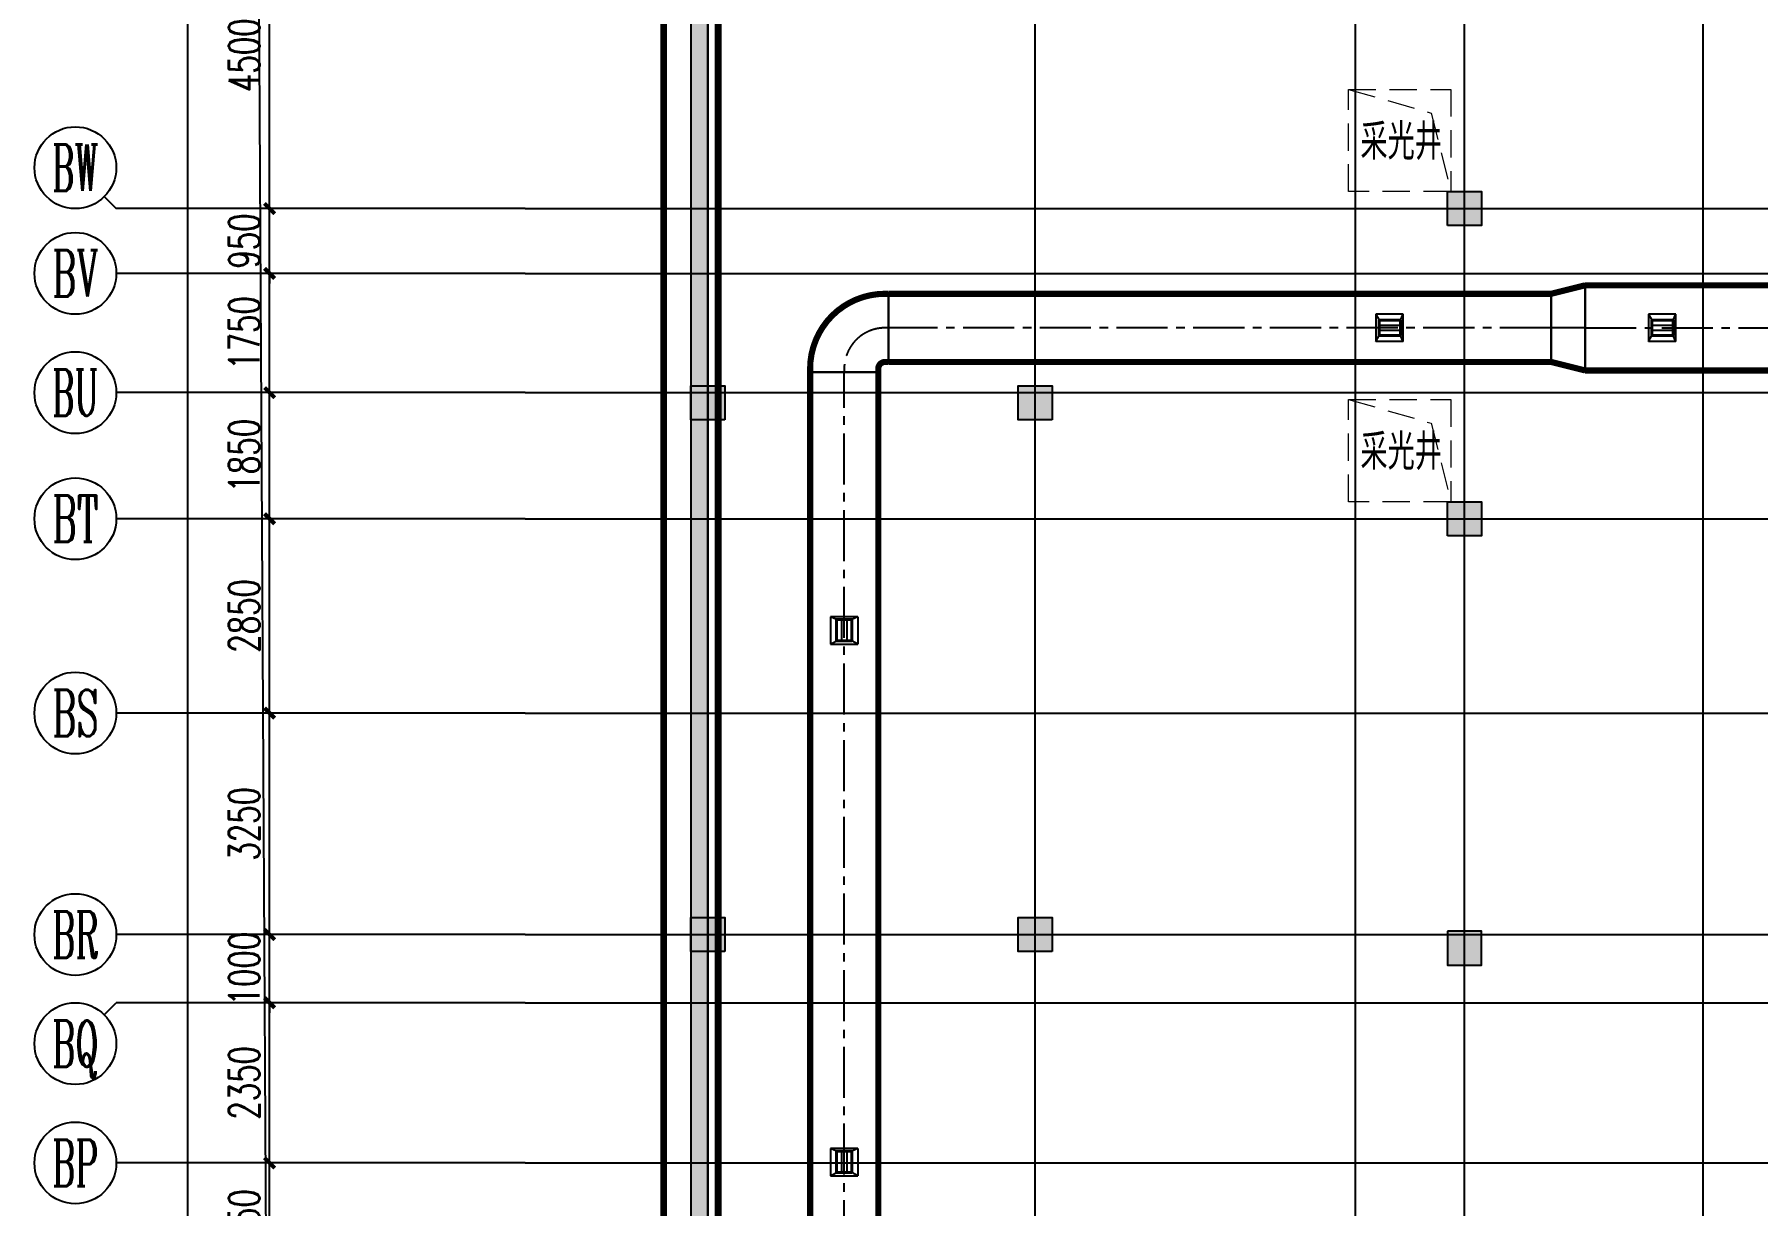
# Model space of a CAD drawing. Extents: x 369444 to 684549, y -549309 to 575337.
# Drawn here: x 370644 to 395924, y 199382 to 216562 of the extents above; entities that cross this region are included whole.
import ezdxf
from ezdxf.enums import TextEntityAlignment as Align

# ---------------------------------------------------------------- set-up
doc = ezdxf.new("R2010")
doc.units = 0
doc.header["$LTSCALE"] = 1000
doc.header["$MEASUREMENT"] = 0
for name, pattern in [('_DASH', [0.6, 0.4, -0.2]), ('CENTER2', [1.125, 0.75, -0.125, 0.125, -0.125]), ('DASH', [0.35, 0.25, -0.1])]:
    doc.linetypes.add(name, pattern=pattern)
doc.layers.add('0-地库顶板开洞', color=211, linetype='Continuous', lineweight=0)
for name, color, linetype in [('AXIS', 3, 'Continuous'), ('AXIS_TEXT', 7, 'Continuous'), ('COLUMN', 9, 'Continuous'), ('DOTE', 1, 'Continuous'), ('DUCT-排烟中心线', 5, 'CENTER2'), ('DUCT-排烟法兰', 4, 'Continuous'), ('DUCT-排烟管', 2, 'Continuous'), ('DUCT-排烟管端线', 4, 'Continuous'), ('HS-A-轮廓线-地下室', 3, 'DASH'), ('PUB_HATCH', 8, 'Continuous'), ('WALL', 9, 'Continuous'), ('二期轮廓线', 8, 'DASH'), ('防火分区线', 7, 'Continuous'), ('风管标注', 3, 'Continuous')]:
    doc.layers.add(name, color=color, linetype=linetype)
doc.layers.add('不要动图层', color=140, linetype='Continuous', plot=False)
doc.styles.add('_TCH_AXIS', font='COMPLEX', dxfattribs={"bigfont": 'GBCBIG'})
doc.styles.add('_TCH_DIM_T3', font='SIMPLEX', dxfattribs={"width": 0.705882, "bigfont": 'GBCBIG'})
doc.styles.add('COMPLEX', font='COMPLEX')
doc.styles.add('HNSJY', font='hnsjy-07.shx', dxfattribs={"width": 0.8, "bigfont": 'hnsjy-hz.shx'})
doc.dimstyles.new('_TCH_ARCH&&150', dxfattribs={"dimtxt": 446.25, "dimasz": 150, "dimexe": 375, "dimexo": 450, "dimgap": 150, "dimtad": 1, "dimdec": 0, "dimzin": 0, "dimdsep": 46, "dimtxsty": '_TCH_DIM_T3', "dimblk": 'ARCHTICK', "dimcen": 0.09, "dimclrt": 7, "dimazin": 2, "dimtfac": 1, "dimtdec": 0, "dimtix": 1, "dimtmove": 2, "dimatfit": 3, "dimfxl": 0, "dimtolj": 1, "dimtzin": 0, "dimarcsym": 0})

# ---------------------------------------------------------------- blocks, each defined once
blk = doc.blocks.new('车库采光井开洞')
at = {"layer": '0-地库顶板开洞', "linetype": '_DASH'}
blk.add_lwpolyline([(38496570620.999992, 3907825764), (38496570620.999992, 3907827264.000001), (38496572120.999992, 3907827263.999998), (38496572120.999992, 3907825763.999999)], close=True, dxfattribs=at)
blk.add_lwpolyline([(38496570620.999992, 3907827264.000001), (38496571833.459846, 3907826915.785513), (38496572120.999992, 3907825763.999999)], dxfattribs=at)
at = {"layer": '0-地库顶板开洞', "linetype": '_DASH', "style": 'HNSJY', "width": 0.8}
blk.add_text('采光井', height=525, dxfattribs=at).set_placement((38496570794.87101, 3907826233.4361))
blk = doc.blocks.new('_ArchTick')
at = {"color": 0, "linetype": 'ByBlock', "const_width": 0.4}
blk.add_lwpolyline([(-0.5, -0.5), (0.5, 0.5)], dxfattribs=at)
blk = doc.blocks.new('*D1007')
at = {"layer": 'AXIS', "color": 0, "lineweight": -2, "transparency": 16777216}
for p, q in [((377394, 200007), (373719, 200007)), ((374094, 198157), (374094, 200007)), ((377394, 198157), (373719, 198157))]:
    blk.add_line(p, q, dxfattribs=at)
at = {"layer": 'Defpoints', "color": 0, "transparency": 16777216}
for p in [(374094, 200007), (377844, 200007), (377844, 198157)]:
    blk.add_point(p, dxfattribs=at)
at = {"layer": 'AXIS', "color": 0, "lineweight": -2, "transparency": 16777216, "xscale": 150, "yscale": 150, "zscale": 150}
for p, rotation in [((374094, 200007), 90), ((374094, 198157), 270)]:
    blk.add_blockref('_ArchTick', p, dxfattribs=dict(at, rotation=rotation))
at = {"layer": 'AXIS', "color": 7, "lineweight": -2, "transparency": 16777216, "insert": (373721, 199082), "char_height": 446.2, "attachment_point": 5, "rotation": 90, "style": '_TCH_DIM_T3'}
blk.add_mtext('\\A1;1850', dxfattribs=at)
blk = doc.blocks.new('*D1008')
at = {"layer": 'AXIS', "color": 0, "lineweight": -2, "transparency": 16777216}
for p, q in [((377394, 202357), (373719, 202357)), ((374094, 200007), (374094, 202357)), ((377394, 200007), (373719, 200007))]:
    blk.add_line(p, q, dxfattribs=at)
at = {"layer": 'Defpoints', "color": 0, "transparency": 16777216}
for p in [(374094, 202357), (377844, 202357), (377844, 200007)]:
    blk.add_point(p, dxfattribs=at)
at = {"layer": 'AXIS', "color": 0, "lineweight": -2, "transparency": 16777216, "xscale": 150, "yscale": 150, "zscale": 150}
for p, rotation in [((374094, 202357), 90), ((374094, 200007), 270)]:
    blk.add_blockref('_ArchTick', p, dxfattribs=dict(at, rotation=rotation))
at = {"layer": 'AXIS', "color": 7, "lineweight": -2, "transparency": 16777216, "insert": (373721, 201182), "char_height": 446.2, "attachment_point": 5, "rotation": 90, "style": '_TCH_DIM_T3'}
blk.add_mtext('\\A1;2350', dxfattribs=at)
blk = doc.blocks.new('*D1009')
at = {"layer": 'AXIS', "color": 0, "lineweight": -2, "transparency": 16777216}
for p, q in [((374094, 203357), (374094, 203507)), ((377394, 203357), (373719, 203357)), ((374094, 202357), (374094, 203357)), ((377394, 202357), (373719, 202357)), ((374094, 202357), (374094, 202207))]:
    blk.add_line(p, q, dxfattribs=at)
at = {"layer": 'Defpoints', "color": 0, "transparency": 16777216}
for p in [(374094, 203357), (377844, 203357), (377844, 202357)]:
    blk.add_point(p, dxfattribs=at)
at = {"layer": 'AXIS', "color": 0, "lineweight": -2, "transparency": 16777216, "xscale": 150, "yscale": 150, "zscale": 150}
for p, rotation in [((374094, 203357), 270), ((374094, 202357), 90)]:
    blk.add_blockref('_ArchTick', p, dxfattribs=dict(at, rotation=rotation))
at = {"layer": 'AXIS', "color": 7, "lineweight": -2, "transparency": 16777216, "insert": (373721, 202857), "char_height": 446.2, "attachment_point": 5, "rotation": 90, "style": '_TCH_DIM_T3'}
blk.add_mtext('\\A1;1000', dxfattribs=at)
blk = doc.blocks.new('*D1010')
at = {"layer": 'AXIS', "color": 0, "lineweight": -2, "transparency": 16777216}
for p, q in [((377394, 206607), (373719, 206607)), ((374094, 203357), (374094, 206607)), ((377394, 203357), (373719, 203357))]:
    blk.add_line(p, q, dxfattribs=at)
at = {"layer": 'Defpoints', "color": 0, "transparency": 16777216}
for p in [(374094, 206607), (377844, 206607), (377844, 203357)]:
    blk.add_point(p, dxfattribs=at)
at = {"layer": 'AXIS', "color": 0, "lineweight": -2, "transparency": 16777216, "xscale": 150, "yscale": 150, "zscale": 150}
for p, rotation in [((374094, 206607), 90), ((374094, 203357), 270)]:
    blk.add_blockref('_ArchTick', p, dxfattribs=dict(at, rotation=rotation))
at = {"layer": 'AXIS', "color": 7, "lineweight": -2, "transparency": 16777216, "insert": (373721, 204982), "char_height": 446.2, "attachment_point": 5, "rotation": 90, "style": '_TCH_DIM_T3'}
blk.add_mtext('\\A1;3250', dxfattribs=at)
blk = doc.blocks.new('*D1011')
at = {"layer": 'AXIS', "color": 0, "lineweight": -2, "transparency": 16777216}
for p, q in [((377394, 209457), (373719, 209457)), ((374094, 206607), (374094, 209457)), ((377394, 206607), (373719, 206607))]:
    blk.add_line(p, q, dxfattribs=at)
at = {"layer": 'Defpoints', "color": 0, "transparency": 16777216}
for p in [(374094, 209457), (377844, 209457), (377844, 206607)]:
    blk.add_point(p, dxfattribs=at)
at = {"layer": 'AXIS', "color": 0, "lineweight": -2, "transparency": 16777216, "xscale": 150, "yscale": 150, "zscale": 150}
for p, rotation in [((374094, 209457), 90), ((374094, 206607), 270)]:
    blk.add_blockref('_ArchTick', p, dxfattribs=dict(at, rotation=rotation))
at = {"layer": 'AXIS', "color": 7, "lineweight": -2, "transparency": 16777216, "insert": (373721, 208032), "char_height": 446.2, "attachment_point": 5, "rotation": 90, "style": '_TCH_DIM_T3'}
blk.add_mtext('\\A1;2850', dxfattribs=at)
blk = doc.blocks.new('*D1012')
at = {"layer": 'AXIS', "color": 0, "lineweight": -2, "transparency": 16777216}
for p, q in [((377394, 211307), (373719, 211307)), ((374094, 209457), (374094, 211307)), ((377394, 209457), (373719, 209457))]:
    blk.add_line(p, q, dxfattribs=at)
at = {"layer": 'Defpoints', "color": 0, "transparency": 16777216}
for p in [(374094, 211307), (377844, 211307), (377844, 209457)]:
    blk.add_point(p, dxfattribs=at)
at = {"layer": 'AXIS', "color": 0, "lineweight": -2, "transparency": 16777216, "xscale": 150, "yscale": 150, "zscale": 150}
for p, rotation in [((374094, 211307), 90), ((374094, 209457), 270)]:
    blk.add_blockref('_ArchTick', p, dxfattribs=dict(at, rotation=rotation))
at = {"layer": 'AXIS', "color": 7, "lineweight": -2, "transparency": 16777216, "insert": (373721, 210382), "char_height": 446.2, "attachment_point": 5, "rotation": 90, "style": '_TCH_DIM_T3'}
blk.add_mtext('\\A1;1850', dxfattribs=at)
blk = doc.blocks.new('*D1013')
at = {"layer": 'AXIS', "color": 0, "lineweight": -2, "transparency": 16777216}
for p, q in [((377394, 213057), (373719, 213057)), ((374094, 211307), (374094, 213057)), ((377394, 211307), (373719, 211307))]:
    blk.add_line(p, q, dxfattribs=at)
at = {"layer": 'Defpoints', "color": 0, "transparency": 16777216}
for p in [(374094, 213057), (377844, 213057), (377844, 211307)]:
    blk.add_point(p, dxfattribs=at)
at = {"layer": 'AXIS', "color": 0, "lineweight": -2, "transparency": 16777216, "xscale": 150, "yscale": 150, "zscale": 150}
for p, rotation in [((374094, 213057), 90), ((374094, 211307), 270)]:
    blk.add_blockref('_ArchTick', p, dxfattribs=dict(at, rotation=rotation))
at = {"layer": 'AXIS', "color": 7, "lineweight": -2, "transparency": 16777216, "insert": (373721, 212182), "char_height": 446.2, "attachment_point": 5, "rotation": 90, "style": '_TCH_DIM_T3'}
blk.add_mtext('\\A1;1750', dxfattribs=at)
blk = doc.blocks.new('*D1014')
at = {"layer": 'AXIS', "color": 0, "lineweight": -2, "transparency": 16777216}
for p, q in [((374094, 214007), (374094, 214157)), ((377394, 214007), (373719, 214007)), ((374094, 213057), (374094, 214007)), ((377394, 213057), (373719, 213057)), ((374094, 213057), (374094, 212907))]:
    blk.add_line(p, q, dxfattribs=at)
at = {"layer": 'Defpoints', "color": 0, "transparency": 16777216}
for p in [(374094, 214007), (377844, 214007), (377844, 213057)]:
    blk.add_point(p, dxfattribs=at)
at = {"layer": 'AXIS', "color": 0, "lineweight": -2, "transparency": 16777216, "xscale": 150, "yscale": 150, "zscale": 150}
for p, rotation in [((374094, 214007), 270), ((374094, 213057), 90)]:
    blk.add_blockref('_ArchTick', p, dxfattribs=dict(at, rotation=rotation))
at = {"layer": 'AXIS', "color": 7, "lineweight": -2, "transparency": 16777216, "insert": (373721, 213532), "char_height": 446.2, "attachment_point": 5, "rotation": 90, "style": '_TCH_DIM_T3'}
blk.add_mtext('\\A1;950', dxfattribs=at)
blk = doc.blocks.new('*D1015')
at = {"layer": 'AXIS', "color": 0, "lineweight": -2, "transparency": 16777216}
for p, q in [((377394, 218507), (373719, 218507)), ((374094, 214007), (374094, 218507)), ((377394, 214007), (373719, 214007))]:
    blk.add_line(p, q, dxfattribs=at)
at = {"layer": 'Defpoints', "color": 0, "transparency": 16777216}
for p in [(374094, 218507), (377844, 218507), (377844, 214007)]:
    blk.add_point(p, dxfattribs=at)
at = {"layer": 'AXIS', "color": 0, "lineweight": -2, "transparency": 16777216, "xscale": 150, "yscale": 150, "zscale": 150}
for p, rotation in [((374094, 218507), 90), ((374094, 214007), 270)]:
    blk.add_blockref('_ArchTick', p, dxfattribs=dict(at, rotation=rotation))
at = {"layer": 'AXIS', "color": 7, "lineweight": -2, "transparency": 16777216, "insert": (373721, 216257), "char_height": 446.2, "attachment_point": 5, "rotation": 90, "style": '_TCH_DIM_T3'}
blk.add_mtext('\\A1;4500', dxfattribs=at)
blk = doc.blocks.new('*D1115')
at = {"layer": 'AXIS', "color": 0, "lineweight": -2, "transparency": 16777216}
for p, q in [((377394, 470507), (372519, 470507)), ((372894, 65157), (372894, 470507)), ((377394, 65157), (372519, 65157))]:
    blk.add_line(p, q, dxfattribs=at)
at = {"layer": 'Defpoints', "color": 0, "transparency": 16777216}
for p in [(372894, 470507), (377844, 470507), (377844, 65157)]:
    blk.add_point(p, dxfattribs=at)
at = {"layer": 'AXIS', "color": 0, "lineweight": -2, "transparency": 16777216, "xscale": 150, "yscale": 150, "zscale": 150}
for p, rotation in [((372894, 470507), 90), ((372894, 65157), 270)]:
    blk.add_blockref('_ArchTick', p, dxfattribs=dict(at, rotation=rotation))
at = {"layer": 'AXIS', "color": 7, "lineweight": -2, "transparency": 16777216, "insert": (372521, 267832), "char_height": 446.2, "attachment_point": 5, "rotation": 90, "style": '_TCH_DIM_T3'}
blk.add_mtext('\\A1;405350', dxfattribs=at)
blk = doc.blocks.new('_AXISO')
blk.add_circle((0, 0), 0.5)
at = {"layer": 'AXIS_TEXT', "style": 'COMPLEX', "width": 1.041667}
blk.add_attdef('A', text='', height=0.56, dxfattribs=at).set_placement((-0.25, -0.28), (0.25, -0.28), align=Align.FIT)
blk = doc.blocks.new('column500')
h = blk.add_hatch(color=0)
h.dxf.hatch_style = 1
h.paths.add_polyline_path([(-216381, -381440), (-215881, -381440), (-215881, -380940), (-216381, -380940)])
at = {"color": 0}
blk.add_lwpolyline([(-216381, -381440), (-215881, -381440), (-215881, -380940), (-216381, -380940)], close=True, dxfattribs=at)
blk = doc.blocks.new('车库采光井aaa')
at = {"layer": '0-地库顶板开洞', "lineweight": -2}
blk.add_blockref('车库采光井开洞', (-5831857, -2517034), dxfattribs=at)
blk = doc.blocks.new('N-风管')
at = {"color": 0}
for p, q in [((38489226280.664436, 3905306930.868388, 2600), (38489226328.664436, 3905306841.979499, 2600)), ((38489226680.664436, 3905306930.868388, 2600), (38489226280.664436, 3905306930.868388, 2600)), ((38489226280.664436, 3905306930.868388, 2600), (38489226280.664436, 3905306530.868388, 2600)), ((38489226640.664436, 3905306841.979499, 2600), (38489226680.664436, 3905306930.868388, 2600)), ((38489226680.664436, 3905306530.868388, 2600), (38489226680.664436, 3905306930.868388, 2600)), ((38489230280.664436, 3905306930.868388, 2600), (38489230328.664436, 3905306841.979499, 2600)), ((38489230680.664436, 3905306930.868388, 2600), (38489230280.664436, 3905306930.868388, 2600)), ((38489230280.664436, 3905306930.868388, 2600), (38489230280.664436, 3905306530.868388, 2600)), ((38489230640.664436, 3905306841.979499, 2600), (38489230680.664436, 3905306930.868388, 2600)), ((38489230680.664436, 3905306530.868388, 2600), (38489230680.664436, 3905306930.868388, 2600)), ((38489226280.664436, 3905306530.868388, 2600), (38489226328.664436, 3905306619.757277, 2600)), ((38489226640.664436, 3905306767.905425, 2600), (38489226328.664436, 3905306767.905425, 2600)), ((38489226640.664436, 3905306693.831351, 2600), (38489226328.664436, 3905306693.831351, 2600)), ((38489226680.664436, 3905306530.868388, 2600), (38489226640.664436, 3905306619.757277, 2600)), ((38489230280.664436, 3905306530.868388, 2600), (38489230328.664436, 3905306619.757277, 2600)), ((38489230640.664436, 3905306767.905425, 2600), (38489230328.664436, 3905306767.905425, 2600)), ((38489230640.664436, 3905306693.831351, 2600), (38489230328.664436, 3905306693.831351, 2600)), ((38489230680.664436, 3905306530.868388, 2600), (38489230640.664436, 3905306619.757277, 2600)), ((38489218369.373207, 3905302452.868362, 2600), (38489218280.484329, 3905302492.868362, 2600)), ((38489218280.484329, 3905302492.868362, 2600), (38489218280.484329, 3905302092.868362, 2600)), ((38489218680.484329, 3905302492.868362, 2600), (38489218280.484329, 3905302492.868362, 2600)), ((38489218443.447289, 3905302452.868362, 2600), (38489218443.447289, 3905302140.868362, 2600)), ((38489218517.52137, 3905302452.868362, 2600), (38489218517.52137, 3905302140.868362, 2600)), ((38489218680.484329, 3905302492.868362, 2600), (38489218591.595444, 3905302452.868362, 2600)), ((38489218280.484329, 3905302092.868362, 2600), (38489218369.373207, 3905302140.868362, 2600)), ((38489218280.484329, 3905302092.868362, 2600), (38489218680.484329, 3905302092.868362, 2600)), ((38489218680.484329, 3905302092.868362, 2600), (38489218591.595444, 3905302140.868362, 2600)), ((38489218369.373207, 3905294652.368362, 2600), (38489218280.484329, 3905294692.368362, 2600)), ((38489218280.484329, 3905294692.368362, 2600), (38489218280.484329, 3905294292.368362, 2600)), ((38489218680.484329, 3905294692.368362, 2600), (38489218280.484329, 3905294692.368362, 2600)), ((38489218443.447289, 3905294652.368362, 2600), (38489218443.447289, 3905294340.368362, 2600)), ((38489218517.52137, 3905294652.368362, 2600), (38489218517.52137, 3905294340.368362, 2600)), ((38489218680.484329, 3905294692.368362, 2600), (38489218591.595444, 3905294652.368362, 2600)), ((38489218280.484329, 3905294292.368362, 2600), (38489218369.373207, 3905294340.368362, 2600)), ((38489218280.484329, 3905294292.368362, 2600), (38489218680.484329, 3905294292.368362, 2600)), ((38489218680.484329, 3905294292.368362, 2600), (38489218591.595444, 3905294340.368362, 2600))]:
    blk.add_line(p, q, dxfattribs=at)
at = {"color": 0, "lineweight": 40}
for p, q in [((38489226328.664436, 3905306841.979499, 2600), (38489226328.664436, 3905306619.757277, 2600)), ((38489226328.664436, 3905306841.979499, 2600), (38489226640.664436, 3905306841.979499, 2600)), ((38489226328.664436, 3905306619.757277, 2600), (38489226640.664436, 3905306619.757277, 2600)), ((38489226640.664436, 3905306619.757277, 2600), (38489226640.664436, 3905306841.979499, 2600)), ((38489230328.664436, 3905306841.979499, 2600), (38489230328.664436, 3905306619.757277, 2600)), ((38489230328.664436, 3905306841.979499, 2600), (38489230640.664436, 3905306841.979499, 2600)), ((38489230328.664436, 3905306619.757277, 2600), (38489230640.664436, 3905306619.757277, 2600)), ((38489230640.664436, 3905306619.757277, 2600), (38489230640.664436, 3905306841.979499, 2600)), ((38489218591.595444, 3905302452.868362, 2600), (38489218369.373207, 3905302452.868362, 2600)), ((38489218369.373207, 3905302140.868362, 2600), (38489218369.373207, 3905302452.868362, 2600)), ((38489218591.595444, 3905302140.868362, 2600), (38489218591.595444, 3905302452.868362, 2600)), ((38489218369.373207, 3905302140.868362, 2600), (38489218591.595444, 3905302140.868362, 2600)), ((38489218591.595444, 3905294652.368362, 2600), (38489218369.373207, 3905294652.368362, 2600)), ((38489218369.373207, 3905294340.368362, 2600), (38489218369.373207, 3905294652.368362, 2600)), ((38489218591.595444, 3905294340.368362, 2600), (38489218591.595444, 3905294652.368362, 2600)), ((38489218369.373207, 3905294340.368362, 2600), (38489218591.595444, 3905294340.368362, 2600))]:
    blk.add_line(p, q, dxfattribs=at)
at = {"color": 0, "linetype": 'Continuous'}
for p, q in [((38489226680.664436, 3905306530.868388, 2600), (38489226280.664436, 3905306530.868388, 2600)), ((38489230680.664436, 3905306530.868388, 2600), (38489230280.664436, 3905306530.868388, 2600)), ((38489218680.484329, 3905302492.868362, 2600), (38489218680.484329, 3905302092.868362, 2600)), ((38489218680.484329, 3905294692.368362, 2600), (38489218680.484329, 3905294292.368362, 2600))]:
    blk.add_line(p, q, dxfattribs=at)
at = {"layer": 'DUCT-排烟中心线', "color": 0}
for p, q in [((38489219130.484329, 3905306730.868363), (38489219080.484329, 3905306730.868363)), ((38489228851.227272, 3905306730.868364), (38489219130.684334, 3905306730.868363)), ((38489229351.427269, 3905306730.868363), (38489228851.427269, 3905306730.868364)), ((38489229351.627274, 3905306730.868363), (38489247683.161667, 3905306730.868349)), ((38489218480.484329, 3905306130.868363), (38489218480.484329, 3905306080.868363)), ((38489218480.484329, 3905287558.5), (38489218480.484329, 3905306080.668364))]:
    blk.add_line(p, q, dxfattribs=at)
blk.add_arc((38489219080.484329, 3905306130.868363), 600, 90, 179.9999999545, dxfattribs=at)
at = {"layer": 'DUCT-排烟法兰', "color": 0}
for p, q in [((38489229351.527267, 3905306075.868363), (38489229351.527267, 3905307385.868363)), ((38489219130.584328, 3905306200.868363), (38489219130.584328, 3905307260.868363)), ((38489228851.327271, 3905307260.868364), (38489228851.327271, 3905306200.868364)), ((38489217950.484329, 3905306080.768363), (38489219010.484329, 3905306080.768363))]:
    blk.add_line(p, q, dxfattribs=at)
at = {"layer": 'DUCT-排烟管', "color": 0, "const_width": 90}
for points in [[(38489229351.427269, 3905307355.868363), (38489228851.427269, 3905307230.868364)], [(38489247683.161667, 3905307355.868349), (38489229351.627274, 3905307355.868363)], [(38489219130.484329, 3905307230.868363), (38489219080.484329, 3905307230.868363)], [(38489228851.227272, 3905307230.868364), (38489219130.684334, 3905307230.868363)], [(38489217980.484329, 3905306130.868363), (38489217980.484329, 3905306080.868363)], [(38489217980.484329, 3905306080.668364), (38489217980.484329, 3905287558.5)], [(38489218980.484329, 3905306080.868363), (38489218980.484329, 3905306130.868363)], [(38489218980.484329, 3905287558.5), (38489218980.484329, 3905306080.668364)], [(38489219080.484329, 3905306230.868363), (38489219130.484329, 3905306230.868363)], [(38489219130.684334, 3905306230.868363), (38489228851.227272, 3905306230.868364)], [(38489229351.427269, 3905306105.868363), (38489228851.427269, 3905306230.868364)], [(38489229351.627274, 3905306105.868363), (38489247683.161667, 3905306105.868349)]]:
    blk.add_lwpolyline(points, dxfattribs=at)
for points in [[(38489219080.484329, 3905307230.868363, 0.4142135622), (38489217980.484329, 3905306130.868363)], [(38489219080.484329, 3905306230.868363, 0.4142135624), (38489218980.484329, 3905306130.868363)]]:
    blk.add_lwpolyline(points, format="xyb", dxfattribs=at)
at = {"layer": 'DUCT-排烟管端线', "color": 0}
for p, q in [((38489219130.484329, 3905307230.868363), (38489219130.484329, 3905306230.868363)), ((38489219130.684334, 3905307230.868363), (38489219130.684334, 3905306230.868363)), ((38489228851.227272, 3905306230.868364), (38489228851.227272, 3905307230.868364)), ((38489228851.427269, 3905307230.868364), (38489228851.427269, 3905306230.868364)), ((38489229351.427269, 3905306105.868363), (38489229351.427269, 3905307355.868363)), ((38489229351.627274, 3905307355.868363), (38489229351.627274, 3905306105.868363)), ((38489217980.484329, 3905306080.868363), (38489218980.484329, 3905306080.868363)), ((38489218980.484329, 3905306080.668364), (38489217980.484329, 3905306080.668364))]:
    blk.add_line(p, q, dxfattribs=at)

msp = doc.modelspace()

# ---------------------------------------------------------------- hatches: boundary and pattern name
at = {"layer": 'PUB_HATCH', "linetype": 'ByBlock'}
msp.add_hatch(color=256, dxfattribs=at).paths.add_polyline_path([(380524.5, 242507), (380274.5, 242507), (380274.5, 177257), (380524.5, 177507)])

# ---------------------------------------------------------------- linework, layer by layer
at = {"layer": 'AXIS'}
for p, q in [((371668.7, 214182.7), (371844.4, 214007)), ((377844.4, 214007), (371844.4, 214007)), ((377844.4, 213057), (371844.4, 213057)), ((377844.4, 211307), (371844.4, 211307)), ((377844.4, 209457), (371844.4, 209457)), ((377844.4, 206607), (371844.4, 206607)), ((377844.4, 203357), (371844.4, 203357)), ((371668.7, 202181.2), (371844.4, 202357)), ((377844.4, 202357), (371844.4, 202357)), ((377844.4, 200007), (371844.4, 200007))]:
    msp.add_line(p, q, dxfattribs=at)
at = {"layer": 'DOTE', "color": 8}
for p, q in [((380524.5, 59364.2), (380524.5, 476704.8)), ((385324.5, 59364.2), (385324.5, 476704.8)), ((390024.5, 59364.2), (390024.5, 476704.8)), ((391624.5, 59364.2), (391624.5, 476704.8)), ((395124.5, 59364.2), (395124.5, 476704.8))]:
    msp.add_line(p, q, dxfattribs=at)
at = {"layer": 'DOTE', "color": 8, "lineweight": -2}
for p, q in [((377844.4, 214007), (624570.9, 214007)), ((377844.4, 213057), (624570.9, 213057)), ((377844.4, 211307), (624570.9, 211307)), ((377844.4, 209457), (624570.9, 209457)), ((377844.4, 206607), (624570.9, 206607)), ((377844.4, 203357), (624570.9, 203357)), ((377844.4, 202357), (624570.9, 202357)), ((377844.4, 200007), (624570.9, 200007))]:
    msp.add_line(p, q, dxfattribs=at)
at = {"layer": 'HS-A-轮廓线-地下室', "lineweight": -2, "ltscale": 8}
msp.add_lwpolyline([(380274.5, 448857), (380274.5, 177257), (380274.5, 177257), (389774.5, 177257), (389774.5, 98657)], dxfattribs=at)
at = {"layer": 'WALL', "linetype": 'ByBlock'}
for p, q in [((380274.5, 242507), (380274.5, 177257)), ((380524.5, 242507), (380524.5, 177507))]:
    msp.add_line(p, q, dxfattribs=at)
at = {"layer": '不要动图层'}
msp.add_lwpolyline([(374141.4, 480401.6), (608632.4, 480035.6), (630599.4, 458002.6), (630103.6, 140971.4), (534606.6, 140971.5), (534606.6, 44667.5), (383961.4, 44901.6), (384134.4, 155731.6), (384114.4, 173450.6), (374190.4, 173466.6), (373839.4, 234426.6), (373748.4, 250410.6), (374011.4, 393904.6)], close=True, dxfattribs=at)
at = {"layer": '二期轮廓线', "ltscale": 6}
for points in [[(380274.6, 448857), (380274.6, 203357)], [(380274.6, 203357), (599524.6, 203357), (599524.6, 204707), (600424.6, 204707), (600424.6, 218107), (610674.6, 218107), (610674.6, 217107), (610674.6, 217107), (614474.6, 217107), (614474.6, 226657), (605824.6, 226657), (605824.6, 239057), (599524.6, 239057), (599524.6, 249357.4), (600424.6, 249357.4), (600424.6, 259157)]]:
    msp.add_lwpolyline(points, dxfattribs=at)
at = {"layer": '防火分区线', "color": 56, "linetype": 'DASH', "ltscale": 8, "const_width": 100}
for points in [[(379874.5, 242907), (379874.5, 176857), (395531.2, 176857), (397874.5, 181969.7)], [(380674.5, 242107), (380674.5, 177657), (395017.8, 177657), (397074.5, 182144.3)]]:
    msp.add_lwpolyline(points, dxfattribs=at)

# ---------------------------------------------------------------- block references
at = {"layer": '0-地库顶板开洞', "lineweight": -2}
for name, p in [('车库采光井aaa', (-38490348839.6, -3905094473.4)), ('车库采光井开洞', (-38496180696.5, -3907616057))]:
    msp.add_blockref(name, p, dxfattribs=at)
at = {"layer": 'AXIS', "lineweight": -2}
ref = msp.add_blockref('_AXISO', (371244.4, 214607), dxfattribs=dict(at, xscale=1200, yscale=1200, zscale=1200))
ref.add_attrib('A', 'BW', dxfattribs={"layer": 'AXIS_TEXT', "lineweight": -2, "ltscale": 6, "height": 678.82, "style": '_TCH_AXIS', "width": 0.477273}).set_placement((370905, 214267.6), (371583.8, 214267.6), align=Align.FIT)
ref = msp.add_blockref('_AXISO', (371244.4, 213057), dxfattribs=dict(at, xscale=1200, yscale=1200, zscale=1200))
ref.add_attrib('A', 'BV', dxfattribs={"layer": 'AXIS_TEXT', "lineweight": -2, "ltscale": 6, "height": 678.82, "style": '_TCH_AXIS', "width": 0.525}).set_placement((370905, 212717.6), (371583.8, 212717.6), align=Align.FIT)
ref = msp.add_blockref('_AXISO', (371244.4, 211307), dxfattribs=dict(at, xscale=1200, yscale=1200, zscale=1200))
ref.add_attrib('A', 'BU', dxfattribs={"layer": 'AXIS_TEXT', "lineweight": -2, "ltscale": 6, "height": 678.82, "style": '_TCH_AXIS', "width": 0.5}).set_placement((370905, 210967.6), (371583.8, 210967.6), align=Align.FIT)
ref = msp.add_blockref('_AXISO', (371244.4, 209457), dxfattribs=dict(at, xscale=1200, yscale=1200, zscale=1200))
ref.add_attrib('A', 'BT', dxfattribs={"layer": 'AXIS_TEXT', "lineweight": -2, "ltscale": 6, "height": 678.82, "style": '_TCH_AXIS', "width": 0.567568}).set_placement((370905, 209117.6), (371583.8, 209117.6), align=Align.FIT)
ref = msp.add_blockref('_AXISO', (371244.4, 206607), dxfattribs=dict(at, xscale=1200, yscale=1200, zscale=1200))
ref.add_attrib('A', 'BS', dxfattribs={"layer": 'AXIS_TEXT', "lineweight": -2, "ltscale": 6, "height": 678.82, "style": '_TCH_AXIS', "width": 0.583333}).set_placement((370905, 206267.6), (371583.8, 206267.6), align=Align.FIT)
ref = msp.add_blockref('_AXISO', (371244.4, 203357), dxfattribs=dict(at, xscale=1200, yscale=1200, zscale=1200))
ref.add_attrib('A', 'BR', dxfattribs={"layer": 'AXIS_TEXT', "lineweight": -2, "ltscale": 6, "height": 678.82, "style": '_TCH_AXIS', "width": 0.525}).set_placement((370905, 203017.6), (371583.8, 203017.6), align=Align.FIT)
ref = msp.add_blockref('_AXISO', (371244.4, 201757), dxfattribs=dict(at, xscale=1200, yscale=1200, zscale=1200))
ref.add_attrib('A', 'BQ', dxfattribs={"layer": 'AXIS_TEXT', "lineweight": -2, "ltscale": 6, "height": 678.82, "style": '_TCH_AXIS', "width": 0.552632}).set_placement((370905, 201417.6), (371583.8, 201417.6), align=Align.FIT)
ref = msp.add_blockref('_AXISO', (371244.4, 200007), dxfattribs=dict(at, xscale=1200, yscale=1200, zscale=1200))
ref.add_attrib('A', 'BP', dxfattribs={"layer": 'AXIS_TEXT', "lineweight": -2, "ltscale": 6, "height": 678.82, "style": '_TCH_AXIS', "width": 0.538462}).set_placement((370905, 199667.6), (371583.8, 199667.6), align=Align.FIT)
at = {"layer": 'COLUMN', "color": 8, "xscale": -1}
for p, rotation in [((772814.4, 430137.9), 270), ((164393.6, 592346.9), 359.9999999998913), ((169193.6, 592346.9), 359.9999999998913), ((772814.4, 425587.9), 270), ((164393.6, 584546.9), 359.9999999998913), ((169193.6, 584546.9), 359.9999999998913)]:
    msp.add_blockref('column500', p, dxfattribs=dict(at, rotation=rotation))
at = {"layer": 'COLUMN', "color": 8, "rotation": 270}
msp.add_blockref('column500', (772814.4, -12973.9), dxfattribs=at)
at = {"layer": '风管标注', "color": 8}
msp.add_blockref('N-风管', (-38488835956.2, -3905094473.4), dxfattribs=at)

# ---------------------------------------------------------------- dimensions: what is measured, and where the dimension line sits
at = {"layer": 'AXIS', "lineweight": -2}
for p1, p2, distance, text, picture, middle in [((377844.4, 65157), (377844.4, 470507), 4950, '405350', '*D1115', (372521.3, 267832)), ((377844.4, 214007), (377844.4, 218507), 3750, '4500', '*D1015', (373721.3, 216257)), ((377844.4, 213057), (377844.4, 214007), 3750, '950', '*D1014', (373721.3, 213532)), ((377844.4, 211307), (377844.4, 213057), 3750, '1750', '*D1013', (373721.3, 212182)), ((377844.4, 209457), (377844.4, 211307), 3750, '1850', '*D1012', (373721.3, 210382)), ((377844.4, 206607), (377844.4, 209457), 3750, '2850', '*D1011', (373721.3, 208032)), ((377844.4, 203357), (377844.4, 206607), 3750, '3250', '*D1010', (373721.3, 204982)), ((377844.4, 202357), (377844.4, 203357), 3750, '1000', '*D1009', (373721.3, 202857)), ((377844.4, 200007), (377844.4, 202357), 3750, '2350', '*D1008', (373721.3, 201182)), ((377844.4, 198157), (377844.4, 200007), 3750, '1850', '*D1007', (373721.3, 199082))]:
    dim = msp.add_aligned_dim(p1=p1, p2=p2, distance=distance, text=text, dimstyle='_TCH_ARCH&&150', dxfattribs=at)
    dim.commit()
    dim.dimension.update_dxf_attribs({"geometry": picture, "text_midpoint": middle})

doc.saveas('drawing.dxf')
